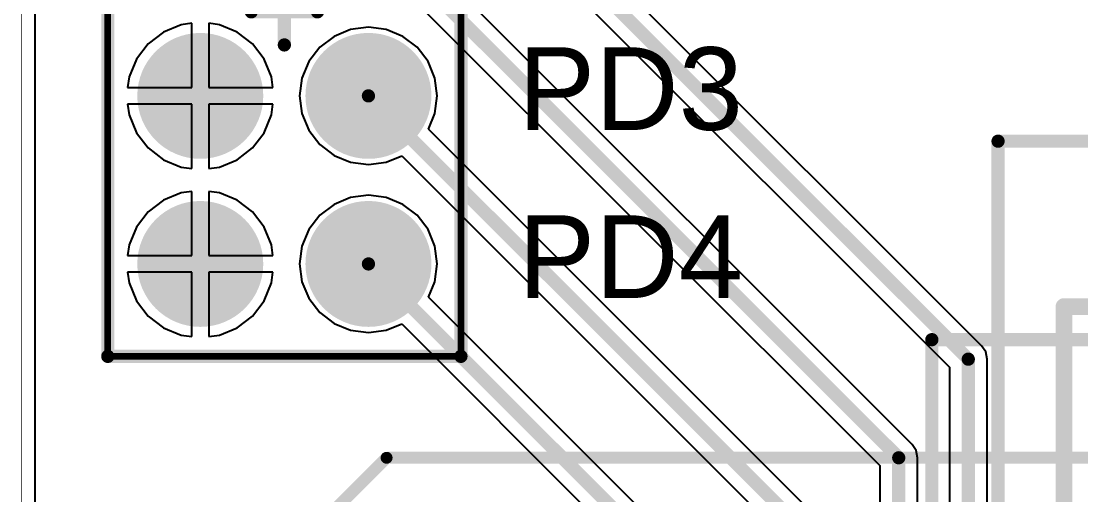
# Model space of a CAD drawing. Header units: inches. Extents: x 0 to 7.57, y 0 to 3.51.
# Drawn here: x 0.01 to 0.64, y 2.27 to 2.552 of the extents above; entities that cross this region are included whole.
import ezdxf

# ---------------------------------------------------------------- set-up
doc = ezdxf.new("R2010")
doc.units = ezdxf.units.IN
doc.header["$MEASUREMENT"] = 0
for name, color, linetype in [('Bottom Courtyard', 56, 'Continuous'), ('Bottom Overlay', 54, 'Continuous'), ('Bottom Solder', 6, 'Continuous'), ('Keep-Out Layer', 6, 'Continuous'), ('L1', 1, 'Continuous'), ('L2', 5, 'Continuous'), ('Multi-Layer', 9, 'Continuous'), ('Pad Holes', 156, 'Continuous'), ('Top Courtyard', 56, 'Continuous'), ('Top Overlay', 2, 'Continuous'), ('Top Solder', 216, 'Continuous')]:
    doc.layers.add(name, color=color, linetype=linetype)
doc.styles.add('Arial', font='', dxfattribs={"height": 0.2})
doc.styles.get('Arial').set_extended_font_data('Arial')

# ---------------------------------------------------------------- blocks, each defined once
blk = doc.blocks.new('HEADER_PIN_2X4_1')
at = {"layer": 'Bottom Solder'}
h = blk.add_hatch(color=6, dxfattribs=at)
edge = h.paths.add_edge_path()
edge.add_arc((-0.15, 0.05), 0.03746, 0, 360)
h = blk.add_hatch(color=6, dxfattribs=at)
edge = h.paths.add_edge_path()
edge.add_arc((-0.05, 0.05), 0.03746, 0, 360)
h = blk.add_hatch(color=6, dxfattribs=at)
edge = h.paths.add_edge_path()
edge.add_arc((0.05, 0.05), 0.03746, 0, 360)
h = blk.add_hatch(color=6, dxfattribs=at)
edge = h.paths.add_edge_path()
edge.add_arc((0.15, 0.05), 0.03746, 0, 360)
blk.add_hatch(color=6, dxfattribs=at).paths.add_polyline_path([(-0.18746, -0.01254), (-0.11254, -0.01254), (-0.11254, -0.08746), (-0.18746, -0.08746)])
h = blk.add_hatch(color=6, dxfattribs=at)
edge = h.paths.add_edge_path()
edge.add_arc((-0.05, -0.05), 0.03746, 0, 360)
h = blk.add_hatch(color=6, dxfattribs=at)
edge = h.paths.add_edge_path()
edge.add_arc((0.05, -0.05), 0.03746, 0, 360)
h = blk.add_hatch(color=6, dxfattribs=at)
edge = h.paths.add_edge_path()
edge.add_arc((0.15, -0.05), 0.03746, 0, 360)
at = {"layer": 'L1'}
h = blk.add_hatch(color=1, dxfattribs=at)
edge = h.paths.add_edge_path()
edge.add_arc((-0.15, 0.05), 0.03346, 0, 360)
h = blk.add_hatch(color=1, dxfattribs=at)
edge = h.paths.add_edge_path()
edge.add_arc((-0.05, 0.05), 0.03346, 0, 360)
h = blk.add_hatch(color=1, dxfattribs=at)
edge = h.paths.add_edge_path()
edge.add_arc((0.05, 0.05), 0.03346, 0, 360)
h = blk.add_hatch(color=1, dxfattribs=at)
edge = h.paths.add_edge_path()
edge.add_arc((0.15, 0.05), 0.03346, 0, 360)
blk.add_hatch(color=1, dxfattribs=at).paths.add_polyline_path([(-0.18346, -0.01654), (-0.11654, -0.01654), (-0.11654, -0.08346), (-0.18346, -0.08346)])
h = blk.add_hatch(color=1, dxfattribs=at)
edge = h.paths.add_edge_path()
edge.add_arc((-0.05, -0.05), 0.03346, 0, 360)
h = blk.add_hatch(color=1, dxfattribs=at)
edge = h.paths.add_edge_path()
edge.add_arc((0.05, -0.05), 0.03346, 0, 360)
h = blk.add_hatch(color=1, dxfattribs=at)
edge = h.paths.add_edge_path()
edge.add_arc((0.15, -0.05), 0.03346, 0, 360)
at = {"layer": 'L2'}
h = blk.add_hatch(color=5, dxfattribs=at)
edge = h.paths.add_edge_path()
edge.add_arc((-0.15, 0.05), 0.03346, 0, 360)
h = blk.add_hatch(color=5, dxfattribs=at)
edge = h.paths.add_edge_path()
edge.add_arc((-0.05, 0.05), 0.03346, 0, 360)
h = blk.add_hatch(color=5, dxfattribs=at)
edge = h.paths.add_edge_path()
edge.add_arc((0.05, 0.05), 0.03346, 0, 360)
h = blk.add_hatch(color=5, dxfattribs=at)
edge = h.paths.add_edge_path()
edge.add_arc((0.15, 0.05), 0.03346, 0, 360)
blk.add_hatch(color=5, dxfattribs=at).paths.add_polyline_path([(-0.18346, -0.01654), (-0.11654, -0.01654), (-0.11654, -0.08346), (-0.18346, -0.08346)])
h = blk.add_hatch(color=5, dxfattribs=at)
edge = h.paths.add_edge_path()
edge.add_arc((-0.05, -0.05), 0.03346, 0, 360)
h = blk.add_hatch(color=5, dxfattribs=at)
edge = h.paths.add_edge_path()
edge.add_arc((0.05, -0.05), 0.03346, 0, 360)
h = blk.add_hatch(color=5, dxfattribs=at)
edge = h.paths.add_edge_path()
edge.add_arc((0.15, -0.05), 0.03346, 0, 360)
at = {"layer": 'Multi-Layer'}
h = blk.add_hatch(color=9, dxfattribs=at)
edge = h.paths.add_edge_path()
edge.add_arc((-0.15, 0.05), 0.03346, 0, 360)
h = blk.add_hatch(color=9, dxfattribs=at)
edge = h.paths.add_edge_path()
edge.add_arc((-0.05, 0.05), 0.03346, 0, 360)
h = blk.add_hatch(color=9, dxfattribs=at)
edge = h.paths.add_edge_path()
edge.add_arc((0.05, 0.05), 0.03346, 0, 360)
h = blk.add_hatch(color=9, dxfattribs=at)
edge = h.paths.add_edge_path()
edge.add_arc((0.15, 0.05), 0.03346, 0, 360)
blk.add_hatch(color=9, dxfattribs=at).paths.add_polyline_path([(-0.18346, -0.01654), (-0.11654, -0.01654), (-0.11654, -0.08346), (-0.18346, -0.08346)])
h = blk.add_hatch(color=9, dxfattribs=at)
edge = h.paths.add_edge_path()
edge.add_arc((-0.05, -0.05), 0.03346, 0, 360)
h = blk.add_hatch(color=9, dxfattribs=at)
edge = h.paths.add_edge_path()
edge.add_arc((0.05, -0.05), 0.03346, 0, 360)
h = blk.add_hatch(color=9, dxfattribs=at)
edge = h.paths.add_edge_path()
edge.add_arc((0.15, -0.05), 0.03346, 0, 360)
at = {"layer": 'Pad Holes'}
h = blk.add_hatch(color=7, dxfattribs=at)
edge = h.paths.add_edge_path()
edge.add_arc((-0.15, 0.05), 0.02008, 0, 360)
h = blk.add_hatch(color=7, dxfattribs=at)
edge = h.paths.add_edge_path()
edge.add_arc((-0.05, 0.05), 0.02008, 0, 360)
h = blk.add_hatch(color=7, dxfattribs=at)
edge = h.paths.add_edge_path()
edge.add_arc((0.05, 0.05), 0.02008, 0, 360)
h = blk.add_hatch(color=7, dxfattribs=at)
edge = h.paths.add_edge_path()
edge.add_arc((0.15, 0.05), 0.02008, 0, 360)
h = blk.add_hatch(color=7, dxfattribs=at)
edge = h.paths.add_edge_path()
edge.add_arc((-0.15, -0.05), 0.02008, 0, 360)
h = blk.add_hatch(color=7, dxfattribs=at)
edge = h.paths.add_edge_path()
edge.add_arc((-0.05, -0.05), 0.02008, 0, 360)
h = blk.add_hatch(color=7, dxfattribs=at)
edge = h.paths.add_edge_path()
edge.add_arc((0.05, -0.05), 0.02008, 0, 360)
h = blk.add_hatch(color=7, dxfattribs=at)
edge = h.paths.add_edge_path()
edge.add_arc((0.15, -0.05), 0.02008, 0, 360)
at = {"layer": 'Top Solder'}
h = blk.add_hatch(color=216, dxfattribs=at)
edge = h.paths.add_edge_path()
edge.add_arc((-0.15, 0.05), 0.03746, 0, 360)
h = blk.add_hatch(color=216, dxfattribs=at)
edge = h.paths.add_edge_path()
edge.add_arc((-0.05, 0.05), 0.03746, 0, 360)
h = blk.add_hatch(color=216, dxfattribs=at)
edge = h.paths.add_edge_path()
edge.add_arc((0.05, 0.05), 0.03746, 0, 360)
h = blk.add_hatch(color=216, dxfattribs=at)
edge = h.paths.add_edge_path()
edge.add_arc((0.15, 0.05), 0.03746, 0, 360)
blk.add_hatch(color=216, dxfattribs=at).paths.add_polyline_path([(-0.18746, -0.01254), (-0.11254, -0.01254), (-0.11254, -0.08746), (-0.18746, -0.08746)])
h = blk.add_hatch(color=216, dxfattribs=at)
edge = h.paths.add_edge_path()
edge.add_arc((-0.05, -0.05), 0.03746, 0, 360)
h = blk.add_hatch(color=216, dxfattribs=at)
edge = h.paths.add_edge_path()
edge.add_arc((0.05, -0.05), 0.03746, 0, 360)
h = blk.add_hatch(color=216, dxfattribs=at)
edge = h.paths.add_edge_path()
edge.add_arc((0.15, -0.05), 0.03746, 0, 360)
at = {"layer": 'Top Courtyard'}
for points in [[(0.205, 0.105, 0.00394, 0.00394, 0), (-0.205, 0.105, 0.00394, 0.00394, 0)], [(-0.205, -0.105, 0.00394, 0.00394, 0), (-0.205, 0.105, 0.00394, 0.00394, 0)], [(0.205, -0.105, 0.00394, 0.00394, 0), (0.205, 0.105, 0.00394, 0.00394, 0)], [(0, -0.01969, 0.00787, 0.00787, 0), (0, 0.01969, 0.00787, 0.00787, 0)], [(0.01969, 0, 0.00787, 0.00787, 0), (-0.01969, 0, 0.00787, 0.00787, 0)], [(0.205, -0.105, 0.00394, 0.00394, 0), (-0.205, -0.105, 0.00394, 0.00394, 0)]]:
    blk.add_lwpolyline(points, format="xyseb", dxfattribs=at)
for points in [[(-0.20598, 0.105, 0.00197, 0.00197, 1), (-0.20402, 0.105, 0.00197, 0.00197, 1)], [(-0.20598, 0.105, 0.00197, 0.00197, 1), (-0.20402, 0.105, 0.00197, 0.00197, 1)], [(0.20402, 0.105, 0.00197, 0.00197, 1), (0.20598, 0.105, 0.00197, 0.00197, 1)], [(0.20402, 0.105, 0.00197, 0.00197, 1), (0.20598, 0.105, 0.00197, 0.00197, 1)], [(-0.00197, 0.01969, 0.00394, 0.00394, 1), (0.00197, 0.01969, 0.00394, 0.00394, 1)], [(-0.02165, 0, 0.00394, 0.00394, 1), (-0.01772, 0, 0.00394, 0.00394, 1)], [(0.01772, 0, 0.00394, 0.00394, 1), (0.02165, 0, 0.00394, 0.00394, 1)], [(-0.00197, -0.01969, 0.00394, 0.00394, 1), (0.00197, -0.01969, 0.00394, 0.00394, 1)], [(-0.20598, -0.105, 0.00197, 0.00197, 1), (-0.20402, -0.105, 0.00197, 0.00197, 1)], [(-0.20598, -0.105, 0.00197, 0.00197, 1), (-0.20402, -0.105, 0.00197, 0.00197, 1)], [(0.20402, -0.105, 0.00197, 0.00197, 1), (0.20598, -0.105, 0.00197, 0.00197, 1)], [(0.20402, -0.105, 0.00197, 0.00197, 1), (0.20598, -0.105, 0.00197, 0.00197, 1)]]:
    blk.add_lwpolyline(points, format="xyseb", close=True, dxfattribs=at)
at = {"layer": 'Top Overlay'}
for points in [[(0.205, 0.105, 0.00787, 0.00787, 0), (-0.205, 0.105, 0.00787, 0.00787, 0)], [(-0.205, -0.105, 0.00787, 0.00787, 0), (-0.205, 0.105, 0.00787, 0.00787, 0)], [(0.205, -0.105, 0.00787, 0.00787, 0), (0.205, 0.105, 0.00787, 0.00787, 0)], [(0.205, -0.105, 0.00787, 0.00787, 0), (-0.205, -0.105, 0.00787, 0.00787, 0)], [(-0.15197, -0.13, 0.00394, 0.00394, -1), (-0.14803, -0.13, 0.00394, 0.00394, 0)], [(-0.14803, -0.13, 0.00394, 0.00394, -1), (-0.15197, -0.13, 0.00394, 0.00394, 0)]]:
    blk.add_lwpolyline(points, format="xyseb", dxfattribs=at)
for points in [[(-0.20697, 0.105, 0.00394, 0.00394, 1), (-0.20303, 0.105, 0.00394, 0.00394, 1)], [(-0.20697, 0.105, 0.00394, 0.00394, 1), (-0.20303, 0.105, 0.00394, 0.00394, 1)], [(0.20303, 0.105, 0.00394, 0.00394, 1), (0.20697, 0.105, 0.00394, 0.00394, 1)], [(0.20303, 0.105, 0.00394, 0.00394, 1), (0.20697, 0.105, 0.00394, 0.00394, 1)], [(-0.20697, -0.105, 0.00394, 0.00394, 1), (-0.20303, -0.105, 0.00394, 0.00394, 1)], [(-0.20697, -0.105, 0.00394, 0.00394, 1), (-0.20303, -0.105, 0.00394, 0.00394, 1)], [(0.20303, -0.105, 0.00394, 0.00394, 1), (0.20697, -0.105, 0.00394, 0.00394, 1)], [(0.20303, -0.105, 0.00394, 0.00394, 1), (0.20697, -0.105, 0.00394, 0.00394, 1)], [(-0.15295, -0.13, 0.00197, 0.00197, 1), (-0.15098, -0.13, 0.00197, 0.00197, 1)], [(-0.15295, -0.13, 0.00197, 0.00197, 1), (-0.15098, -0.13, 0.00197, 0.00197, 1)], [(-0.14902, -0.13, 0.00197, 0.00197, 1), (-0.14705, -0.13, 0.00197, 0.00197, 1)], [(-0.14902, -0.13, 0.00197, 0.00197, 1), (-0.14705, -0.13, 0.00197, 0.00197, 1)]]:
    blk.add_lwpolyline(points, format="xyseb", close=True, dxfattribs=at)
at = {"layer": 'Top Courtyard', "style": 'Arial'}
blk.add_text('J3', height=0.019685, dxfattribs=at).set_placement((-0.17716, 0.05413))
blk = doc.blocks.new('FMC_160LCD_V2_B_46')
at = {"layer": 'Bottom Courtyard'}
for points in [[(1.29921, 0.90551, 0.00787, 0.00787, 0), (1.29921, -0.82677, 0.00787, 0.00787, 0)], [(1.29921, -0.82677, 0.00787, 0.00787, 0), (-1.29921, -0.82677, 0.00787, 0.00787, 0)]]:
    blk.add_lwpolyline(points, format="xyseb", dxfattribs=at)
blk.add_lwpolyline([(1.29724, -0.82677, 0.00394, 0.00394, 1), (1.30118, -0.82677, 0.00394, 0.00394, 1)], format="xyseb", close=True, dxfattribs=at)
blk.add_lwpolyline([(1.29724, -0.82677, 0.00394, 0.00394, 1), (1.30118, -0.82677, 0.00394, 0.00394, 1)], format="xyseb", close=True, dxfattribs=at)
at = {"layer": 'Bottom Overlay'}
for points in [[(1.26, 0.72835, 0.01, 0.01, 0), (1.26, -0.72835, 0.01, 0.01, 0)], [(1.26, -0.72835, 0.01, 0.01, 0), (1.12205, -0.72835, 0.01, 0.01, 0)]]:
    blk.add_lwpolyline(points, format="xyseb", dxfattribs=at)
blk.add_lwpolyline([(1.2575, -0.72835, 0.005, 0.005, 1), (1.2625, -0.72835, 0.005, 0.005, 1)], format="xyseb", close=True, dxfattribs=at)
blk.add_lwpolyline([(1.2575, -0.72835, 0.005, 0.005, 1), (1.2625, -0.72835, 0.005, 0.005, 1)], format="xyseb", close=True, dxfattribs=at)
blk = doc.blocks.new('BACKLIGHT_B_52')
at = {"layer": 'Bottom Courtyard'}
for points in [[(1.41732, 0.70866, 0.00787, 0.00787, 0), (1.41732, -0.70866, 0.00787, 0.00787, 0)], [(1.41732, -0.70866, 0.00787, 0.00787, 0), (-1.41732, -0.70866, 0.00787, 0.00787, 0)]]:
    blk.add_lwpolyline(points, format="xyseb", dxfattribs=at)
blk.add_lwpolyline([(1.41535, -0.70866, 0.00394, 0.00394, 1), (1.41929, -0.70866, 0.00394, 0.00394, 1)], format="xyseb", close=True, dxfattribs=at)
blk.add_lwpolyline([(1.41535, -0.70866, 0.00394, 0.00394, 1), (1.41929, -0.70866, 0.00394, 0.00394, 1)], format="xyseb", close=True, dxfattribs=at)

msp = doc.modelspace()

# ---------------------------------------------------------------- linework, layer by layer
at = {"layer": 'Keep-Out Layer'}
msp.add_lwpolyline([(0.00984, 0.47835, 0.000394, 0.000394, 0), (0.00984, 2.84449, 0.000394, 0.000394, 0)], format="xyseb", dxfattribs=at)
at = {"layer": 'L1'}
for points in [[(0.13046, 2.19546, 0.00709, 0.00709, 0), (0.22692, 2.29192, 0.00709, 0.00709, 0)], [(0.22692, 2.29192, 0.00709, 0.00709, 0), (0.66308, 2.29192, 0.00709, 0.00709, 0)]]:
    msp.add_lwpolyline(points, format="xyseb", dxfattribs=at)
msp.add_lwpolyline([(0.22515, 2.29192, 0.00354, 0.00354, 1), (0.2287, 2.29192, 0.00354, 0.00354, 1)], format="xyseb", close=True, dxfattribs=at)
msp.add_lwpolyline([(0.22515, 2.29192, 0.00354, 0.00354, 1), (0.2287, 2.29192, 0.00354, 0.00354, 1)], format="xyseb", close=True, dxfattribs=at)
at = {"layer": 'L2'}
for p, q in [((0.01787, 0.48167), (0.01787, 2.84116)), ((0.58078, 2.35854), (0.25183, 2.68749)), ((0.23594, 2.67159), (0.56159, 2.34593)), ((0.53944, 2.29988), (0.25183, 2.58749)), ((0.23594, 2.57159), (0.52026, 2.28727)), ((0.1048, 2.54963), (0.09422, 2.54525)), ((0.11114, 2.55046), (0.1048, 2.54963)), ((0.11114, 2.51228), (0.11114, 2.55046)), ((0.12749, 2.54963), (0.12114, 2.55046)), ((0.12114, 2.55046), (0.12114, 2.51228)), ((0.13806, 2.54525), (0.12749, 2.54963)), ((0.20556, 2.54679), (0.19569, 2.5427)), ((0.21614, 2.54818), (0.20556, 2.54679)), ((0.22673, 2.54679), (0.21614, 2.54818)), ((0.23659, 2.5427), (0.22673, 2.54679)), ((0.09422, 2.54525), (0.08514, 2.53828)), ((0.14714, 2.53828), (0.13806, 2.54525)), ((0.19569, 2.5427), (0.18722, 2.5362)), ((0.24506, 2.5362), (0.23659, 2.5427)), ((0.08514, 2.53828), (0.07818, 2.5292)), ((0.15411, 2.5292), (0.14714, 2.53828)), ((0.18722, 2.5362), (0.18072, 2.52773)), ((0.25156, 2.52773), (0.24506, 2.5362)), ((0.07818, 2.5292), (0.0738, 2.51863)), ((0.15849, 2.51863), (0.15411, 2.5292)), ((0.18072, 2.52773), (0.17663, 2.51787)), ((0.25565, 2.51787), (0.25156, 2.52773)), ((0.0738, 2.51863), (0.07296, 2.51228)), ((0.15932, 2.51228), (0.15849, 2.51863)), ((0.17663, 2.51787), (0.17524, 2.50728)), ((0.25704, 2.50728), (0.25565, 2.51787)), ((0.07296, 2.51228), (0.11114, 2.51228)), ((0.12114, 2.51228), (0.15932, 2.51228)), ((0.11114, 2.50228), (0.07296, 2.50228)), ((0.07296, 2.50228), (0.0738, 2.49594)), ((0.11114, 2.4641), (0.11114, 2.50228)), ((0.15932, 2.50228), (0.12114, 2.50228)), ((0.12114, 2.50228), (0.12114, 2.4641)), ((0.15849, 2.49594), (0.15932, 2.50228)), ((0.17524, 2.50728), (0.17663, 2.4967)), ((0.25565, 2.4967), (0.25704, 2.50728)), ((0.0738, 2.49594), (0.07818, 2.48536)), ((0.15411, 2.48536), (0.15849, 2.49594)), ((0.17663, 2.4967), (0.18072, 2.48683)), ((0.25183, 2.48749), (0.25565, 2.4967)), ((0.07818, 2.48536), (0.08514, 2.47628)), ((0.14714, 2.47628), (0.15411, 2.48536)), ((0.18072, 2.48683), (0.18722, 2.47836)), ((0.51526, 2.22406), (0.25183, 2.48749)), ((0.18722, 2.47836), (0.19569, 2.47186)), ((0.08514, 2.47628), (0.09422, 2.46932)), ((0.13806, 2.46932), (0.14714, 2.47628)), ((0.19569, 2.47186), (0.20556, 2.46778)), ((0.22673, 2.46778), (0.23594, 2.47159)), ((0.23594, 2.47159), (0.49841, 2.20912)), ((0.09422, 2.46932), (0.1048, 2.46494)), ((0.1048, 2.46494), (0.11114, 2.4641)), ((0.12114, 2.4641), (0.12749, 2.46494)), ((0.12749, 2.46494), (0.13806, 2.46932)), ((0.20556, 2.46778), (0.21614, 2.46638)), ((0.21614, 2.46638), (0.22673, 2.46778)), ((0.09422, 2.44525), (0.08514, 2.43828)), ((0.1048, 2.44963), (0.09422, 2.44525)), ((0.11114, 2.45046), (0.1048, 2.44963)), ((0.11114, 2.41228), (0.11114, 2.45046)), ((0.12749, 2.44963), (0.12114, 2.45046)), ((0.12114, 2.45046), (0.12114, 2.41228)), ((0.13806, 2.44525), (0.12749, 2.44963)), ((0.14714, 2.43828), (0.13806, 2.44525)), ((0.20556, 2.44679), (0.19569, 2.4427)), ((0.21614, 2.44818), (0.20556, 2.44679)), ((0.22673, 2.44679), (0.21614, 2.44818)), ((0.23659, 2.4427), (0.22673, 2.44679)), ((0.19569, 2.4427), (0.18722, 2.4362)), ((0.24506, 2.4362), (0.23659, 2.4427)), ((0.08514, 2.43828), (0.07818, 2.4292)), ((0.15411, 2.4292), (0.14714, 2.43828)), ((0.18722, 2.4362), (0.18072, 2.42773)), ((0.25156, 2.42773), (0.24506, 2.4362)), ((0.07818, 2.4292), (0.0738, 2.41863)), ((0.15849, 2.41863), (0.15411, 2.4292)), ((0.18072, 2.42773), (0.17663, 2.41787)), ((0.25565, 2.41787), (0.25156, 2.42773)), ((0.0738, 2.41863), (0.07296, 2.41228)), ((0.15932, 2.41228), (0.15849, 2.41863)), ((0.17663, 2.41787), (0.17524, 2.40728)), ((0.25704, 2.40728), (0.25565, 2.41787)), ((0.07296, 2.41228), (0.11114, 2.41228)), ((0.12114, 2.41228), (0.15932, 2.41228)), ((0.17524, 2.40728), (0.17663, 2.3967)), ((0.25565, 2.3967), (0.25704, 2.40728)), ((0.11114, 2.40228), (0.07296, 2.40228)), ((0.07296, 2.40228), (0.0738, 2.39594)), ((0.11114, 2.3641), (0.11114, 2.40228)), ((0.15932, 2.40228), (0.12114, 2.40228)), ((0.12114, 2.40228), (0.12114, 2.3641)), ((0.15849, 2.39594), (0.15932, 2.40228)), ((0.0738, 2.39594), (0.07818, 2.38536)), ((0.15411, 2.38536), (0.15849, 2.39594)), ((0.17663, 2.3967), (0.18072, 2.38683)), ((0.25183, 2.38749), (0.25565, 2.3967)), ((0.07818, 2.38536), (0.08514, 2.37628)), ((0.14714, 2.37628), (0.15411, 2.38536)), ((0.18072, 2.38683), (0.18722, 2.37836)), ((0.49379, 2.14553), (0.25183, 2.38749)), ((0.08514, 2.37628), (0.09422, 2.36932)), ((0.13806, 2.36932), (0.14714, 2.37628)), ((0.18722, 2.37836), (0.19569, 2.37186)), ((0.09422, 2.36932), (0.1048, 2.36494)), ((0.12749, 2.36494), (0.13806, 2.36932)), ((0.19569, 2.37186), (0.20556, 2.36778)), ((0.22673, 2.36778), (0.23594, 2.37159)), ((0.23594, 2.37159), (0.3718, 2.23573)), ((0.1048, 2.36494), (0.11114, 2.3641)), ((0.12114, 2.3641), (0.12749, 2.36494)), ((0.20556, 2.36778), (0.21614, 2.36638)), ((0.21614, 2.36638), (0.22673, 2.36778)), ((0.58322, 2.35489), (0.58078, 2.35854)), ((0.58407, 2.35059), (0.58322, 2.35489)), ((0.58407, 1.8853), (0.58407, 2.35059)), ((0.56159, 2.34593), (0.56159, 1.8853)), ((0.54188, 2.29623), (0.53944, 2.29988)), ((0.54274, 2.29193), (0.54188, 2.29623)), ((0.54274, 1.87217), (0.54274, 2.29193)), ((0.52026, 2.28727), (0.52026, 2.22614))]:
    msp.add_line(p, q, dxfattribs=at)
for points in [[(0.21614, 2.70728, 0.00787, 0.00787, 0), (0.57283, 2.35059, 0.00787, 0.00787, 0)], [(0.21614, 2.60728, 0.00787, 0.00787, 0), (0.5315, 2.29193, 0.00787, 0.00787, 0)], [(0.21614, 2.50728, 0.00787, 0.00787, 0), (0.50965, 2.21378, 0.00787, 0.00787, 0)], [(0.21614, 2.40728, 0.00787, 0.00787, 0), (0.49469, 2.12874, 0.00787, 0.00787, 0)], [(0.57283, 1.87008, 0.00787, 0.00787, 0), (0.57283, 2.35059, 0.00787, 0.00787, 0)], [(0.5315, 1.8563, 0.00787, 0.00787, 0), (0.5315, 2.29193, 0.00787, 0.00787, 0)]]:
    msp.add_lwpolyline(points, format="xyseb", dxfattribs=at)
for points in [[(0.21417, 2.50728, 0.00394, 0.00394, 1), (0.21811, 2.50728, 0.00394, 0.00394, 1)], [(0.21417, 2.40728, 0.00394, 0.00394, 1), (0.21811, 2.40728, 0.00394, 0.00394, 1)], [(0.57087, 2.35059, 0.00394, 0.00394, 1), (0.5748, 2.35059, 0.00394, 0.00394, 1)], [(0.57087, 2.35059, 0.00394, 0.00394, 1), (0.5748, 2.35059, 0.00394, 0.00394, 1)], [(0.52953, 2.29193, 0.00394, 0.00394, 1), (0.53346, 2.29193, 0.00394, 0.00394, 1)], [(0.52953, 2.29193, 0.00394, 0.00394, 1), (0.53346, 2.29193, 0.00394, 0.00394, 1)]]:
    msp.add_lwpolyline(points, format="xyseb", close=True, dxfattribs=at)

# ---------------------------------------------------------------- block references
for name, p, rotation in [('HEADER_PIN_2X4_1', (0.16614, 2.55728), 270), ('FMC_160LCD_V2_B_46', (1.88976, 1.65354), 180), ('BACKLIGHT_B_52', (1.9685, 1.65354), 180)]:
    msp.add_blockref(name, p, dxfattribs=dict(rotation=rotation))

# ---------------------------------------------------------------- texts
at = {"layer": 'Top Overlay', "style": 'Arial'}
for s, p in [('PD3', (0.30512, 2.48701)), ('PD4', (0.30512, 2.38701))]:
    msp.add_text(s, height=0.049213, rotation=360, dxfattribs=at).set_placement(p)

doc.saveas('drawing.dxf')
